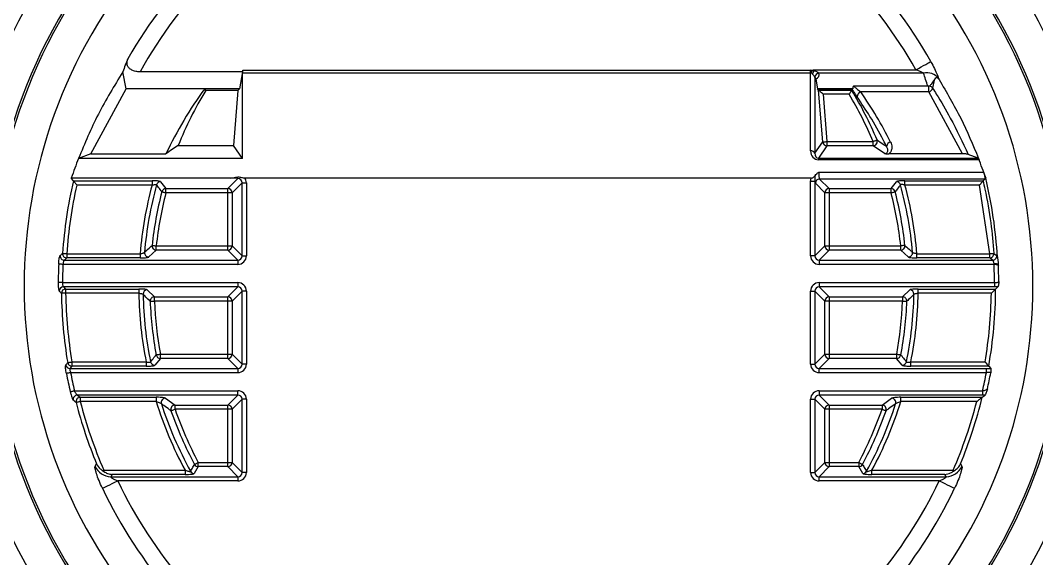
# Model space of a CAD drawing. Extents: x 8 to 113, y 1 to 87.
# Drawn here: x 105.195 to 108.75, y 35.864 to 37.749 of the extents above; entities that cross this region are included whole.
import ezdxf

# ---------------------------------------------------------------- set-up
doc = ezdxf.new("R2010")
doc.units = 0
doc.header["$MEASUREMENT"] = 0
doc.layers.add('OBJECT', color=7, linetype='CONTINUOUS')

msp = doc.modelspace()

# ---------------------------------------------------------------- linework, layer by layer
at = {"layer": 'OBJECT'}
for p, q in [((105.9727, 37.5682), (105.9731, 37.5737)), ((105.9731, 37.5737), (107.9594, 37.5737)), ((107.9594, 37.564), (107.9594, 37.5737)), ((107.9643, 37.5731), (107.972, 37.5725)), ((107.972, 37.5751), (107.972, 37.5725)), ((107.972, 37.5751), (108.3276, 37.5751)), ((105.5653, 37.5092), (105.5537, 37.5682)), ((105.9727, 37.5682), (105.614, 37.5682)), ((105.9727, 37.5682), (105.9616, 37.5092)), ((105.9727, 37.2653), (105.9727, 37.564)), ((107.9594, 37.564), (105.9727, 37.564)), ((107.9594, 37.2915), (107.9594, 37.564)), ((107.9657, 37.5612), (107.9619, 37.5635)), ((107.9743, 37.5481), (107.9743, 37.283)), ((107.9775, 37.5425), (107.9837, 37.5092)), ((108.3541, 37.5637), (107.9882, 37.5637)), ((108.3915, 37.5397), (108.386, 37.5114)), ((108.4072, 37.5454), (108.4086, 37.5414)), ((105.4414, 37.2814), (105.5653, 37.5092)), ((105.9616, 37.5092), (105.5653, 37.5092)), ((105.9616, 37.509), (105.8402, 37.509)), ((105.8436, 37.503), (105.8402, 37.509)), ((105.9566, 37.503), (105.8436, 37.503)), ((105.9566, 37.503), (105.9414, 37.3109)), ((105.9616, 37.509), (105.9566, 37.503)), ((105.9616, 37.509), (105.9616, 37.5092)), ((107.9837, 37.5092), (108.1065, 37.5092)), ((107.9874, 37.5046), (107.984, 37.5087)), ((108.1055, 37.5087), (107.984, 37.5087)), ((108.0018, 37.323), (107.9874, 37.5046)), ((107.9875, 37.5046), (108.1027, 37.5046)), ((108.1027, 37.5046), (108.1048, 37.5082)), ((108.1048, 37.5082), (108.1055, 37.5087)), ((108.1065, 37.5092), (108.1055, 37.5087)), ((108.1101, 37.5188), (108.369, 37.5188)), ((108.3726, 37.4979), (108.3726, 37.5177)), ((108.0943, 37.4897), (108.0036, 37.4897)), ((108.0036, 37.4897), (108.0166, 37.3242)), ((108.3726, 37.4979), (108.1348, 37.4979)), ((108.49, 37.2814), (108.3726, 37.4979)), ((108.0166, 37.3242), (108.0166, 37.3093)), ((108.0166, 37.3242), (108.1781, 37.3242)), ((108.1781, 37.3093), (108.1781, 37.3242)), ((105.7475, 37.3109), (105.9414, 37.3109)), ((105.9727, 37.2653), (105.9414, 37.3109)), ((107.9743, 37.283), (108.0018, 37.323)), ((108.0166, 37.3093), (107.987, 37.2661)), ((108.1781, 37.3093), (108.0166, 37.3093)), ((108.2182, 37.2821), (108.1781, 37.3093)), ((105.4414, 37.2814), (105.3988, 37.2653)), ((105.9727, 37.2653), (105.3988, 37.2653)), ((105.4414, 37.2814), (105.7046, 37.2814)), ((107.987, 37.2661), (108.5448, 37.2661)), ((107.987, 37.2661), (107.987, 37.2608)), ((108.5484, 37.2608), (107.987, 37.2608)), ((108.49, 37.2814), (108.2327, 37.2814)), ((108.5448, 37.2661), (108.5105, 37.2791)), ((108.5466, 37.2653), (108.5484, 37.2608)), ((107.9886, 37.2176), (108.564, 37.2176)), ((108.564, 37.2176), (108.5719, 37.1964)), ((105.381, 37.187), (105.3735, 37.1964)), ((105.931, 37.1964), (105.3735, 37.1964)), ((105.381, 37.187), (105.6561, 37.187)), ((105.6561, 37.187), (105.6561, 37.1721)), ((105.6861, 37.1837), (105.7046, 37.1597)), ((105.9211, 37.1597), (105.9562, 37.1948)), ((107.9608, 37.1964), (105.981, 37.1964)), ((107.9594, 37.1838), (107.9608, 37.1964)), ((107.9743, 37.1838), (107.9594, 37.1838)), ((107.9594, 36.9239), (107.9594, 37.1838)), ((107.9743, 37.1838), (107.9743, 36.9239)), ((108.5685, 37.193), (107.9909, 37.193)), ((107.9909, 37.193), (108.0243, 37.1597)), ((108.2408, 37.1597), (108.2593, 37.1837)), ((108.2892, 37.187), (108.5624, 37.187)), ((108.2892, 37.1721), (108.2892, 37.187)), ((108.5624, 37.187), (108.5623, 37.1869)), ((108.5685, 37.193), (108.5624, 37.187)), ((105.6561, 37.1721), (105.3928, 37.1721)), ((105.7046, 37.1597), (105.9211, 37.1597)), ((105.7046, 37.1448), (105.7046, 37.1597)), ((105.9211, 37.1448), (105.9211, 37.1597)), ((105.9711, 37.1799), (105.936, 37.1448)), ((105.9711, 37.1799), (105.986, 37.1799)), ((105.9711, 36.9239), (105.9711, 37.1799)), ((105.986, 37.1799), (105.986, 36.9239)), ((108.0094, 37.1448), (107.9761, 37.1781)), ((108.0243, 37.1597), (108.2408, 37.1597)), ((108.0243, 37.1597), (108.0243, 37.1448)), ((108.2408, 37.1448), (108.2408, 37.1597)), ((108.5505, 37.1721), (108.2892, 37.1721)), ((108.5857, 36.9317), (108.5505, 37.1721)), ((105.9211, 37.1448), (105.7046, 37.1448)), ((105.936, 37.1448), (105.9211, 37.1448)), ((105.9211, 36.959), (105.9211, 37.1448)), ((105.936, 37.1448), (105.936, 36.959)), ((108.0094, 36.959), (108.0094, 37.1448)), ((108.0243, 37.1448), (108.0094, 37.1448)), ((108.2408, 37.1448), (108.0243, 37.1448)), ((108.0243, 37.1448), (108.0243, 36.959)), ((105.6708, 36.9441), (105.6443, 36.9201)), ((105.6708, 36.9441), (105.6708, 36.959)), ((105.6708, 36.959), (105.9211, 36.959)), ((105.9211, 36.9441), (105.6708, 36.9441)), ((105.9211, 36.9441), (105.9211, 36.959)), ((105.9211, 36.959), (105.936, 36.959)), ((105.9562, 36.909), (105.9211, 36.9441)), ((105.936, 36.959), (105.9711, 36.9239)), ((107.9743, 36.9239), (108.0094, 36.959)), ((108.0243, 36.9441), (107.9892, 36.909)), ((108.0094, 36.959), (108.0243, 36.959)), ((108.0243, 36.959), (108.0243, 36.9441)), ((108.0243, 36.959), (108.2746, 36.959)), ((108.2746, 36.9441), (108.0243, 36.9441)), ((108.2746, 36.9441), (108.2746, 36.959)), ((108.3011, 36.9201), (108.2746, 36.9441)), ((105.3577, 36.9168), (105.3493, 36.909)), ((105.3493, 36.909), (105.9562, 36.909)), ((105.3577, 36.9317), (105.3577, 36.9168)), ((105.3577, 36.9317), (105.6142, 36.9317)), ((105.6142, 36.9168), (105.3577, 36.9168)), ((105.6142, 36.9317), (105.6142, 36.9168)), ((105.9562, 36.909), (105.9562, 36.8941)), ((105.9711, 36.9239), (105.986, 36.9239)), ((107.9743, 36.9239), (107.9594, 36.9239)), ((107.9892, 36.909), (107.9892, 36.8941)), ((107.9892, 36.909), (108.5957, 36.909)), ((108.3312, 36.9168), (108.3312, 36.9317)), ((108.3312, 36.9317), (108.5857, 36.9317)), ((108.5857, 36.9168), (108.3312, 36.9168)), ((108.5857, 36.9168), (108.5857, 36.9317)), ((108.5957, 36.909), (108.5857, 36.9168)), ((105.9562, 36.8941), (105.3444, 36.8941)), ((108.601, 36.8941), (107.9892, 36.8941)), ((108.601, 36.8968), (108.601, 36.8941)), ((105.3427, 36.8307), (105.9562, 36.8307)), ((105.9562, 36.8307), (105.9562, 36.8158)), ((107.9892, 36.8307), (108.6027, 36.8307)), ((107.9892, 36.8307), (107.9892, 36.8158)), ((108.6027, 36.8307), (108.6027, 36.8158)), ((105.9562, 36.8158), (105.346, 36.8158)), ((105.346, 36.8158), (105.3539, 36.808)), ((105.3539, 36.808), (105.6097, 36.808)), ((105.3539, 36.808), (105.3539, 36.7931)), ((105.6097, 36.7931), (105.3539, 36.7931)), ((105.6097, 36.808), (105.6097, 36.7931)), ((105.6395, 36.8047), (105.6643, 36.7807)), ((105.9211, 36.7807), (105.9562, 36.8158)), ((105.9711, 36.8009), (105.936, 36.7658)), ((105.9711, 36.5449), (105.9711, 36.8009)), ((105.986, 36.8009), (105.9711, 36.8009)), ((105.986, 36.8009), (105.986, 36.5449)), ((107.9594, 36.5449), (107.9594, 36.8009)), ((107.9594, 36.8009), (107.9743, 36.8009)), ((107.9743, 36.8009), (107.9743, 36.5449)), ((108.0094, 36.7658), (107.9743, 36.8009)), ((108.6027, 36.8158), (107.9892, 36.8158)), ((107.9892, 36.8158), (108.0243, 36.7807)), ((108.2811, 36.7807), (108.3059, 36.8047)), ((108.3357, 36.808), (108.6065, 36.808)), ((108.3357, 36.7931), (108.3357, 36.808)), ((108.5915, 36.7931), (108.3357, 36.7931)), ((108.6065, 36.808), (108.6147, 36.8161)), ((105.6643, 36.7807), (105.9211, 36.7807)), ((105.6643, 36.7658), (105.6643, 36.7807)), ((105.9211, 36.7658), (105.6643, 36.7658)), ((105.9211, 36.7658), (105.9211, 36.7807)), ((105.936, 36.7658), (105.9211, 36.7658)), ((105.9211, 36.58), (105.9211, 36.7658)), ((105.936, 36.7658), (105.936, 36.58)), ((108.0094, 36.58), (108.0094, 36.7658)), ((108.0243, 36.7658), (108.0094, 36.7658)), ((108.0243, 36.7807), (108.2811, 36.7807)), ((108.0243, 36.7807), (108.0243, 36.7658)), ((108.2811, 36.7658), (108.0243, 36.7658)), ((108.0243, 36.7658), (108.0243, 36.58)), ((108.2811, 36.7807), (108.2811, 36.7658)), ((105.6851, 36.5651), (105.6851, 36.58)), ((105.6851, 36.58), (105.9211, 36.58)), ((105.9211, 36.58), (105.936, 36.58)), ((105.9211, 36.5651), (105.9211, 36.58)), ((105.936, 36.58), (105.9711, 36.5449)), ((107.9743, 36.5449), (108.0094, 36.58)), ((108.0094, 36.58), (108.0243, 36.58)), ((108.0243, 36.58), (108.0243, 36.5651)), ((108.0243, 36.58), (108.2603, 36.58)), ((108.2603, 36.58), (108.2603, 36.5651)), ((105.3756, 36.5527), (105.3756, 36.5378)), ((105.3756, 36.5527), (105.6355, 36.5527)), ((105.6355, 36.5527), (105.6355, 36.5378)), ((105.6851, 36.5651), (105.6652, 36.5411)), ((105.9211, 36.5651), (105.6851, 36.5651)), ((105.9562, 36.53), (105.9211, 36.5651)), ((105.986, 36.5449), (105.9711, 36.5449)), ((107.9594, 36.5449), (107.9743, 36.5449)), ((108.0243, 36.5651), (107.9892, 36.53)), ((108.2603, 36.5651), (108.0243, 36.5651)), ((108.2801, 36.5411), (108.2603, 36.5651)), ((108.3099, 36.5378), (108.3099, 36.5527)), ((108.3099, 36.5527), (108.5698, 36.5527)), ((105.3756, 36.5378), (105.369, 36.53)), ((105.369, 36.53), (105.9562, 36.53)), ((105.9562, 36.5151), (105.3711, 36.5151)), ((105.6355, 36.5378), (105.3756, 36.5378)), ((105.9562, 36.53), (105.9562, 36.5151)), ((107.9892, 36.5151), (107.9892, 36.53)), ((107.9892, 36.53), (108.5743, 36.53)), ((108.5743, 36.5151), (107.9892, 36.5151)), ((108.5823, 36.5378), (108.3099, 36.5378)), ((108.5743, 36.5151), (108.5743, 36.53)), ((108.5823, 36.5378), (108.5893, 36.5295)), ((105.3844, 36.4517), (105.9562, 36.4517)), ((105.9562, 36.4368), (105.3949, 36.4368)), ((105.3949, 36.4368), (105.405, 36.429)), ((105.9211, 36.4017), (105.9562, 36.4368)), ((105.9562, 36.4368), (105.9562, 36.4517)), ((107.9892, 36.4517), (108.561, 36.4517)), ((107.9892, 36.4517), (107.9892, 36.4368)), ((108.561, 36.4368), (107.9892, 36.4368)), ((107.9892, 36.4368), (108.0243, 36.4017)), ((108.5595, 36.429), (108.5696, 36.4369)), ((108.561, 36.4517), (108.561, 36.4368)), ((108.5696, 36.4369), (108.561, 36.4368)), ((105.405, 36.429), (105.6707, 36.429)), ((105.405, 36.429), (105.405, 36.4141)), ((105.6707, 36.4141), (105.405, 36.4141)), ((105.6707, 36.429), (105.6707, 36.4141)), ((105.703, 36.4257), (105.7363, 36.4017)), ((105.7363, 36.4017), (105.9211, 36.4017)), ((105.7363, 36.3868), (105.7363, 36.4017)), ((105.9211, 36.3868), (105.9211, 36.4017)), ((105.9711, 36.4219), (105.936, 36.3868)), ((105.986, 36.4219), (105.9711, 36.4219)), ((105.9711, 36.1659), (105.9711, 36.4219)), ((105.986, 36.4219), (105.986, 36.1659)), ((107.9594, 36.1659), (107.9594, 36.4219)), ((107.9594, 36.4219), (107.9743, 36.4219)), ((107.9743, 36.4219), (107.9743, 36.1659)), ((108.0094, 36.3868), (107.9743, 36.4219)), ((108.0243, 36.4017), (108.2091, 36.4017)), ((108.0243, 36.4017), (108.0243, 36.3868)), ((108.2091, 36.4017), (108.2424, 36.4257)), ((108.2091, 36.4017), (108.2091, 36.3868)), ((108.2747, 36.429), (108.5595, 36.429)), ((108.2747, 36.4141), (108.2747, 36.429)), ((108.5404, 36.4141), (108.2747, 36.4141)), ((105.9211, 36.3868), (105.7363, 36.3868)), ((105.9211, 36.201), (105.9211, 36.3868)), ((105.936, 36.3868), (105.9211, 36.3868)), ((105.936, 36.3868), (105.936, 36.201)), ((108.0094, 36.201), (108.0094, 36.3868)), ((108.0243, 36.3868), (108.0094, 36.3868)), ((108.2091, 36.3868), (108.0243, 36.3868)), ((108.0243, 36.3868), (108.0243, 36.201)), ((105.4569, 36.1877), (105.4621, 36.1957)), ((105.8178, 36.1861), (105.8178, 36.201)), ((105.8178, 36.201), (105.9211, 36.201)), ((105.9211, 36.1861), (105.9211, 36.201)), ((105.9211, 36.201), (105.936, 36.201)), ((105.936, 36.201), (105.9711, 36.1659)), ((107.9743, 36.1659), (108.0094, 36.201)), ((108.0094, 36.201), (108.0243, 36.201)), ((108.0243, 36.201), (108.0243, 36.1861)), ((108.0243, 36.201), (108.1276, 36.201)), ((108.1276, 36.201), (108.1276, 36.1861)), ((108.4833, 36.1957), (108.4885, 36.1877)), ((105.4875, 36.1737), (105.7714, 36.1737)), ((105.4875, 36.1737), (105.4875, 36.1688)), ((105.5171, 36.1588), (105.5119, 36.151)), ((105.7714, 36.1588), (105.5171, 36.1588)), ((105.7714, 36.1737), (105.7714, 36.1588)), ((105.8178, 36.1861), (105.8035, 36.1621)), ((105.9211, 36.1861), (105.8178, 36.1861)), ((105.9562, 36.151), (105.9211, 36.1861)), ((105.986, 36.1659), (105.9711, 36.1659)), ((107.9594, 36.1659), (107.9743, 36.1659)), ((108.0243, 36.1861), (107.9892, 36.151)), ((108.1276, 36.1861), (108.0243, 36.1861)), ((108.1419, 36.1621), (108.1276, 36.1861)), ((108.174, 36.1588), (108.174, 36.1737)), ((108.174, 36.1737), (108.4579, 36.1737)), ((108.4283, 36.1588), (108.174, 36.1588)), ((108.4335, 36.151), (108.4283, 36.1588)), ((105.5119, 36.151), (105.9562, 36.151)), ((105.9562, 36.1361), (105.5362, 36.1361)), ((105.9562, 36.151), (105.9562, 36.1361)), ((107.9892, 36.1361), (107.9892, 36.151)), ((107.9892, 36.151), (108.4335, 36.151)), ((108.4092, 36.1361), (107.9892, 36.1361))]:
    msp.add_line(p, q, dxfattribs=at)
at = {"layer": 'OBJECT', "flags": 128}
for points in [[(107.9619, 37.5635), (107.9621, 37.5646), (107.9624, 37.5656), (107.9627, 37.5668), (107.963, 37.568), (107.9633, 37.5692), (107.9637, 37.5705), (107.964, 37.5718), (107.9643, 37.5731)], [(108.3276, 37.5751), (108.337, 37.5803), (108.3461, 37.5854), (108.3546, 37.5902), (108.3623, 37.5944), (108.3688, 37.5981), (108.3739, 37.601), (108.3775, 37.603), (108.3795, 37.6041)], [(108.0036, 37.4897), (108.0007, 37.4924), (107.9978, 37.495), (107.9952, 37.4974), (107.9928, 37.4996), (107.9908, 37.5015), (107.9892, 37.503), (107.9881, 37.504), (107.9875, 37.5046)], [(108.0018, 37.323), (108.0023, 37.323), (108.0033, 37.3231), (108.0047, 37.3232), (108.0066, 37.3234), (108.0088, 37.3235), (108.0112, 37.3237), (108.0139, 37.3239), (108.0166, 37.3242)], [(108.1781, 37.3242), (108.1806, 37.3252), (108.183, 37.3262), (108.1852, 37.3272), (108.1872, 37.328), (108.189, 37.3287), (108.1903, 37.3293), (108.1913, 37.3297), (108.1918, 37.3299)], [(105.6902, 37.1485), (105.6907, 37.1484), (105.6917, 37.1481), (105.6932, 37.1478), (105.695, 37.1473), (105.6971, 37.1468), (105.6995, 37.1461), (105.702, 37.1455), (105.7046, 37.1448)], [(108.2408, 37.1448), (108.2434, 37.1455), (108.2459, 37.1461), (108.2483, 37.1468), (108.2504, 37.1473), (108.2522, 37.1478), (108.2536, 37.1481), (108.2546, 37.1484), (108.2552, 37.1485)], [(105.656, 36.9606), (105.6566, 36.9605), (105.6576, 36.9604), (105.6591, 36.9602), (105.6609, 36.96), (105.6631, 36.9598), (105.6655, 36.9595), (105.6681, 36.9593), (105.6708, 36.959)], [(108.2894, 36.9606), (108.2888, 36.9605), (108.2878, 36.9604), (108.2863, 36.9602), (108.2845, 36.96), (108.2823, 36.9598), (108.2799, 36.9595), (108.2773, 36.9593), (108.2746, 36.959)], [(105.3428, 36.9328), (105.3434, 36.9327), (105.3444, 36.9326), (105.3459, 36.9325), (105.3478, 36.9324), (105.35, 36.9323), (105.3524, 36.9321), (105.355, 36.9319), (105.3577, 36.9317)], [(108.5857, 36.9317), (108.5884, 36.9319), (108.5909, 36.9321), (108.5933, 36.9323), (108.5955, 36.9324), (108.5973, 36.9325), (108.5988, 36.9326), (108.5999, 36.9327), (108.6005, 36.9328)], [(108.6005, 36.9328), (108.6051, 36.9291), (108.6105, 36.9249)], [(105.3444, 36.8941), (105.3417, 36.8943), (105.3391, 36.8944), (105.3367, 36.8945), (105.3345, 36.8946), (105.3326, 36.8947), (105.3312, 36.8947), (105.3301, 36.8948), (105.3296, 36.8948)], [(105.3427, 36.8307), (105.34, 36.8307), (105.3374, 36.8307), (105.3349, 36.8307), (105.3328, 36.8307), (105.3309, 36.8308), (105.3294, 36.8308), (105.3284, 36.8308), (105.3278, 36.8308)], [(105.3539, 36.7931), (105.3512, 36.793), (105.3486, 36.793), (105.3461, 36.793), (105.344, 36.7929), (105.3421, 36.7929), (105.3406, 36.7929), (105.3396, 36.7929), (105.339, 36.7928)], [(105.6494, 36.7652), (105.65, 36.7652), (105.651, 36.7653), (105.6525, 36.7653), (105.6543, 36.7654), (105.6565, 36.7655), (105.659, 36.7656), (105.6616, 36.7657), (105.6643, 36.7658)], [(108.2811, 36.7658), (108.2838, 36.7657), (108.2864, 36.7656), (108.2889, 36.7655), (108.291, 36.7654), (108.2929, 36.7653), (108.2944, 36.7653), (108.2954, 36.7652), (108.296, 36.7652)], [(105.6704, 36.5773), (105.671, 36.5774), (105.672, 36.5776), (105.6735, 36.5778), (105.6753, 36.5782), (105.6775, 36.5786), (105.6799, 36.579), (105.6824, 36.5795), (105.6851, 36.58)], [(108.2603, 36.58), (108.263, 36.5795), (108.2655, 36.579), (108.2679, 36.5786), (108.2701, 36.5782), (108.2719, 36.5778), (108.2734, 36.5776), (108.2744, 36.5774), (108.2749, 36.5773)], [(105.3609, 36.5503), (105.3615, 36.5504), (105.3625, 36.5505), (105.364, 36.5508), (105.3658, 36.5511), (105.368, 36.5514), (105.3704, 36.5518), (105.373, 36.5523), (105.3756, 36.5527)], [(105.3711, 36.5151), (105.3684, 36.5146), (105.3659, 36.5141), (105.3635, 36.5137), (105.3613, 36.5133), (105.3595, 36.5129), (105.358, 36.5127), (105.357, 36.5125), (105.3565, 36.5124)], [(105.3699, 36.4483), (105.3705, 36.4484), (105.3715, 36.4487), (105.3729, 36.449), (105.3747, 36.4494), (105.3768, 36.4499), (105.3792, 36.4505), (105.3818, 36.4511), (105.3844, 36.4517)], [(105.405, 36.4141), (105.4023, 36.4134), (105.3998, 36.4127), (105.3975, 36.4121), (105.3953, 36.4116), (105.3935, 36.4111), (105.3921, 36.4108), (105.3911, 36.4105), (105.3905, 36.4104)], [(105.7223, 36.3819), (105.7228, 36.3821), (105.7238, 36.3824), (105.7252, 36.3829), (105.7269, 36.3835), (105.729, 36.3843), (105.7313, 36.3851), (105.7338, 36.3859), (105.7363, 36.3868)], [(108.2091, 36.3868), (108.2116, 36.3859), (108.2141, 36.3851), (108.2164, 36.3843), (108.2184, 36.3835), (108.2202, 36.3829), (108.2216, 36.3824), (108.2226, 36.3821), (108.2231, 36.3819)], [(105.8047, 36.194), (105.8052, 36.1942), (105.8061, 36.1947), (105.8074, 36.1954), (105.8091, 36.1963), (105.811, 36.1973), (105.8131, 36.1985), (105.8154, 36.1997), (105.8178, 36.201)], [(108.1276, 36.201), (108.1299, 36.1997), (108.1322, 36.1985), (108.1344, 36.1973), (108.1363, 36.1963), (108.138, 36.1954), (108.1393, 36.1947), (108.1402, 36.1942), (108.1407, 36.194)], [(105.483, 36.1718), (105.4836, 36.172), (105.4841, 36.1722), (105.4847, 36.1725), (105.4852, 36.1727), (105.4858, 36.173), (105.4864, 36.1732), (105.487, 36.1735), (105.4875, 36.1737)], [(105.4824, 36.1106), (105.4845, 36.1116), (105.4882, 36.1133), (105.4935, 36.1159), (105.5003, 36.1191), (105.5082, 36.1228), (105.517, 36.127), (105.5264, 36.1315), (105.5362, 36.1361)], [(108.4092, 36.1361), (108.419, 36.1315), (108.4284, 36.127), (108.4372, 36.1228), (108.4451, 36.1191), (108.4518, 36.1159), (108.4572, 36.1133), (108.4609, 36.1116), (108.463, 36.1106)]]:
    msp.add_lwpolyline(points, dxfattribs=at)
at = {"layer": 'OBJECT'}
for centre, radius, start, end in [((106.9727, 36.8182), 2.0098, 135.4001, 224.5999), ((106.9727, 36.8182), 1.6115, 118.9766, 150.407), ((106.9727, 36.8182), 1.6115, 29.1881, 61.0234), ((106.9727, 36.8182), 2.0098, 315.4001, 44.5999), ((106.9727, 36.8182), 1.5519, 118.9766, 151.1006), ((106.9727, 36.8182), 1.5519, 29.1881, 61.0234), ((106.9727, 36.8182), 1.8907, 138.3698, 221.6302), ((106.9727, 36.8182), 1.8907, 318.3698, 41.6302), ((106.9727, 36.8182), 1.8831, 138.6329, 221.3671), ((106.9727, 36.8182), 1.8831, 318.6329, 41.3671), ((106.9727, 36.8182), 1.764, 139.599, 220.401), ((106.9727, 36.8182), 1.764, 319.599, 40.401), ((108.086, 37.5017), 0.1342, 148.1845, 153.7186), ((107.9903, 37.5472), 0.0166, 97.0689, 171.4519), ((108.366, 37.5121), 0.0529, 38.8793, 102.9915), ((106.9727, 36.8182), 1.3205, 148.7665, 158.0941), ((106.9727, 36.8182), 1.3221, 22.7693, 31.273), ((108.3663, 37.5175), 0.0206, 287.7787, 342.7651), ((108.3723, 37.5022), 0.0165, 33.8208, 77.1375), ((106.9727, 36.8182), 1.3073, 22.7693, 30.9065), ((108.1393, 37.4811), 0.0174, 105.0142, 180.8638), ((108.1776, 37.3245), 0.0152, 271.6805, 21.0884), ((107.9613, 37.2774), 0.0142, 23.2844, 97.4614), ((108.0168, 37.3244), 0.0151, 185.2958, 269.4092), ((108.2418, 37.3058), 0.0166, 99.1626, 175.532), ((106.9727, 36.8182), 1.6339, 166.9569, 175.9802), ((105.6863, 37.1686), 0.0151, 90.7164, 164.0387), ((107.9912, 37.1779), 0.0152, 90.9914, 179.0089), ((108.2591, 37.1686), 0.0151, 15.9613, 89.2836), ((106.9727, 36.8182), 1.6433, 3.5374, 13.3047), ((106.9727, 36.8182), 1.619, 167.3753, 175.9802), ((106.9727, 36.8182), 1.3633, 164.956, 175.2245), ((106.9727, 36.8182), 1.3484, 164.756, 174.9781), ((106.9727, 36.8182), 1.3244, 165.5575, 173.8295), ((105.7048, 37.1446), 0.0151, 90.7303, 164.8277), ((105.9209, 37.1446), 0.0152, 0.9913, 89.0085), ((108.0245, 37.1446), 0.0152, 90.9915, 179.0087), ((108.2406, 37.1446), 0.0151, 15.1723, 89.2697), ((106.9727, 36.8182), 1.3244, 6.1705, 14.4425), ((106.9727, 36.8182), 1.3484, 5.0219, 15.244), ((106.9727, 36.8182), 1.3633, 4.7755, 15.044), ((106.9727, 36.8182), 1.3095, 165.5575, 173.8295), ((106.9727, 36.8182), 1.3095, 6.1705, 14.4425), ((105.6446, 36.9352), 0.0152, 176.0832, 268.8958), ((105.6711, 36.9592), 0.0152, 174.9633, 268.8663), ((105.9209, 36.9592), 0.0152, 270.9915, 359.0087), ((108.0245, 36.9592), 0.0152, 180.9913, 269.0085), ((108.2743, 36.9592), 0.0152, 271.1337, 5.0367), ((108.3008, 36.9352), 0.0152, 271.1042, 3.9168), ((105.3496, 36.9242), 0.0152, 177.348, 268.9272), ((105.358, 36.932), 0.0152, 177.0622, 268.9179), ((108.5853, 36.932), 0.0152, 271.3922, 2.8142), ((108.5953, 36.9242), 0.0152, 271.3858, 2.5241), ((106.9727, 36.8182), 1.6449, 177.3311, 179.5626), ((106.9727, 36.8182), 1.63, 177.3311, 179.5626), ((106.9727, 36.8182), 1.63, 0.4374, 2.6689), ((106.9727, 36.8182), 1.6449, 0.5412, 2.5092), ((105.3462, 36.8006), 0.0152, 91.0058, 179.605), ((105.3542, 36.7928), 0.0152, 91.0103, 179.8797), ((106.9727, 36.8182), 1.6339, 180.89, 189.4388), ((106.9727, 36.8182), 1.619, 180.89, 189.4388), ((106.9727, 36.8182), 1.3633, 181.057, 191.2305), ((105.6398, 36.7896), 0.0152, 91.0175, 180.2018), ((108.3056, 36.7896), 0.0152, 359.7982, 88.9825), ((106.9727, 36.8182), 1.3633, 348.7695, 358.943), ((106.9727, 36.8182), 1.619, 350.5612, 359.11), ((106.9727, 36.8182), 1.6339, 350.1184, 359.6402), ((106.9727, 36.8182), 1.3484, 181.2196, 191.3429), ((105.6645, 36.7656), 0.0152, 91.0405, 181.2532), ((106.9727, 36.8182), 1.3244, 182.2937, 190.4829), ((106.9727, 36.8182), 1.3095, 182.2937, 190.4829), ((105.9209, 36.7656), 0.0152, 0.9901, 89.0107), ((108.0245, 36.7656), 0.0152, 90.9893, 179.0099), ((106.9727, 36.8182), 1.3095, 349.5171, 357.7063), ((106.9727, 36.8182), 1.3244, 349.5171, 357.7063), ((108.2808, 36.7656), 0.0152, 358.7468, 88.9595), ((106.9727, 36.8182), 1.3484, 348.6571, 358.7804), ((105.9209, 36.5802), 0.0152, 270.9893, 359.0099), ((108.0245, 36.5802), 0.0152, 180.9901, 269.0107), ((105.3692, 36.5452), 0.0151, 190.4781, 269.1928), ((105.3758, 36.553), 0.0151, 190.2494, 269.19), ((105.6655, 36.5562), 0.0151, 192.1218, 269.2214), ((105.6853, 36.5802), 0.0151, 191.2752, 269.2083), ((108.2601, 36.5802), 0.0151, 270.7917, 348.7248), ((108.2799, 36.5562), 0.0151, 270.7786, 347.8782), ((106.9727, 36.8182), 1.6449, 190.7162, 192.9956), ((106.9727, 36.8182), 1.63, 190.7162, 192.9956), ((106.9727, 36.8182), 1.63, 347.0044, 349.2838), ((106.9727, 36.8182), 1.6449, 347.356, 349.3646), ((105.3953, 36.4216), 0.0152, 91.3583, 192.7427), ((105.4053, 36.4138), 0.0152, 91.3712, 193.0849), ((106.9727, 36.8182), 1.6339, 194.4556, 202.3966), ((106.9727, 36.8182), 1.619, 194.4556, 203.4589), ((106.9727, 36.8182), 1.3633, 197.2448, 208.2139), ((105.7033, 36.4106), 0.0152, 91.4831, 196.3044), ((106.9727, 36.8182), 1.3484, 197.7883, 208.7439), ((105.7367, 36.3865), 0.0152, 91.5379, 197.6975), ((105.9209, 36.3866), 0.0152, 0.9913, 89.0085), ((108.0245, 36.3866), 0.0152, 90.9915, 179.0087), ((106.9727, 36.8182), 1.3484, 331.2561, 342.2117), ((106.9727, 36.8182), 1.3633, 331.7861, 342.7552), ((108.2087, 36.3865), 0.0152, 342.3025, 88.4621), ((108.242, 36.4106), 0.0152, 343.6956, 88.5169), ((106.9727, 36.8182), 1.619, 336.5411, 345.5444), ((106.9727, 36.8182), 1.6339, 337.6034, 346.2171), ((106.9727, 36.8182), 1.3244, 199.2355, 208.1234), ((106.9727, 36.8182), 1.3095, 199.2355, 208.1234), ((106.9727, 36.8182), 1.3095, 331.8766, 340.7645), ((106.9727, 36.8182), 1.3244, 331.8766, 340.7645), ((105.5125, 36.2115), 0.0605, 203.1996, 269.3863), ((105.818, 36.2012), 0.0151, 208.6643, 269.4571), ((105.9209, 36.2012), 0.0152, 270.9911, 359.0092), ((108.0245, 36.2012), 0.0152, 180.9908, 269.0089), ((108.1274, 36.2012), 0.0151, 270.5429, 331.3357), ((108.4328, 36.2115), 0.0605, 270.6137, 336.8004), ((105.8037, 36.1772), 0.0151, 209.2839, 269.4594), ((108.1417, 36.1772), 0.0151, 270.5406, 330.7161), ((106.9727, 36.8182), 1.5902, 205.3998, 236.0334), ((106.9727, 36.8182), 1.5902, 303.9666, 334.6002), ((106.9727, 36.8182), 1.6498, 205.3998, 236.0334), ((106.9727, 36.8182), 1.6498, 303.9666, 334.6002)]:
    msp.add_arc(centre, radius, start, end, dxfattribs=at)
for centre, major_axis, ratio, start_param, end_param in [((106.9727, 37.0343), (0, 1.5296), 0.989974, 1.182053, 1.214204), ((105.9745, 37.5737), (0.0012, 0.015), 0.093471, 1.578239, 2.27637), ((107.9594, 37.527), (0, -0.0467), 0.642788, 2.976925, 3.141593), ((107.9594, 37.527), (0, 0.037), 0.405078, 6.118518, 6.283185), ((107.9594, 37.5469), (0.015, 0), 0.66953, 0.122173, 0.284729), ((107.9594, 37.5582), (0.03, 0), 0.656159, 5.359389, 6.567915), ((106.9727, 37.0725), (0, 1.4794), 0.989974, 5.018904, 5.050905), ((106.9727, 36.6727), (0, 1.4127), 0.994678, 0.93728, 1.125299), ((107.983, 37.5235), (-0.0012, 0.015), 0.093471, 2.844811, 3.011977), ((108.0024, 37.5048), (0.015, 0), 0.122392, 3.244893, 3.273573), ((106.9727, 36.681), (0, 1.4256), 0.994678, 5.178893, 5.322583), ((107.9896, 37.2945), (0.0115, 0.0322), 0.868615, 1.960689, 3.442238), ((106.9727, 36.643), (0, 1.7003), 0.994678, 1.196101, 1.239318), ((107.9896, 37.2849), (0.007, 0.018), 0.760671, 1.953772, 3.43532), ((106.9727, 36.643), (0, 1.7003), 0.994678, 5.043867, 5.087084), ((107.9914, 37.2079), (0, 0.015), 0.245569, 0.872665, 3.01942), ((105.9557, 37.1794), (0.0111, 0.0111), 0.957239, 5.505213, 7.061157), ((105.9557, 37.1794), (-0.0215, -0.0215), 0.985257, 2.363621, 2.944283), ((107.9765, 37.2079), (0, 0.03), 0.122785, 2.502054, 3.01942), ((105.9557, 36.9244), (-0.0215, 0.0215), 0.985257, 2.363621, 3.919564), ((105.9557, 36.9244), (-0.0111, 0.0111), 0.957239, 2.363621, 3.919564), ((107.9896, 36.9244), (0.0215, 0.0215), 0.985257, 2.363621, 3.919564), ((107.9896, 36.9244), (0.0111, 0.0111), 0.957239, 2.363621, 3.919564), ((105.9557, 36.8004), (-0.0215, -0.0215), 0.985257, 2.363621, 3.919564), ((107.9896, 36.8004), (0.0215, -0.0215), 0.985257, 2.363621, 3.919564), ((105.9557, 36.8004), (0.0111, 0.0111), 0.957239, 5.505213, 7.061157), ((107.9896, 36.8004), (-0.0111, 0.0111), 0.957239, 5.505213, 7.061157), ((105.9557, 36.5454), (-0.0215, 0.0215), 0.985257, 2.363621, 3.919564), ((105.9557, 36.5454), (-0.0111, 0.0111), 0.957239, 2.363621, 3.919564), ((107.9896, 36.5454), (0.0215, 0.0215), 0.985257, 2.363621, 3.919564), ((107.9896, 36.5454), (0.0111, 0.0111), 0.957239, 2.363621, 3.919564), ((105.9557, 36.4214), (-0.0215, -0.0215), 0.985257, 2.363621, 3.919564), ((105.9557, 36.4214), (0.0111, 0.0111), 0.957239, 5.505213, 7.061157), ((107.9896, 36.4214), (0.0215, -0.0215), 0.985257, 2.363621, 3.919564), ((107.9896, 36.4214), (-0.0111, 0.0111), 0.957239, 5.505213, 7.061157), ((105.9557, 36.1664), (-0.0215, 0.0215), 0.985257, 2.363621, 3.919564), ((105.9557, 36.1664), (-0.0111, 0.0111), 0.957239, 2.363621, 3.919564), ((107.9896, 36.1664), (0.0215, 0.0215), 0.985257, 2.363621, 3.919564), ((107.9896, 36.1664), (0.0111, 0.0111), 0.957239, 2.363621, 3.919564)]:
    msp.add_ellipse(centre, major_axis=major_axis, ratio=ratio, start_param=start_param, end_param=end_param, dxfattribs=at)
for points, knots in [([(105.614, 37.5682), (105.6089, 37.5685), (105.5986, 37.569), (105.5849, 37.5737), (105.5753, 37.581), (105.5691, 37.5909), (105.5676, 37.6023), (105.5702, 37.6104), (105.5714, 37.614)], [0, 0, 0, 0, 0.159898, 0.320834, 0.466381, 0.608639, 0.822533, 1, 1, 1, 1]), ([(107.9643, 37.5731), (107.9652, 37.5735), (107.9676, 37.5747), (107.9703, 37.5749), (107.972, 37.5751)], [0, 0, 0, 0, 0.352324, 1, 1, 1, 1]), ([(108.3541, 37.5637), (108.3531, 37.5643), (108.3496, 37.5662), (108.3418, 37.5697), (108.3338, 37.5728), (108.3287, 37.5746), (108.3276, 37.5751)], [0, 0, 0, 0, 0.12923, 0.448343, 0.873936, 1, 1, 1, 1]), ([(108.3795, 37.6041), (108.3808, 37.6019), (108.3864, 37.5917), (108.3953, 37.5742), (108.4031, 37.5565), (108.4062, 37.5481), (108.4072, 37.5454)], [0, 0, 0, 0, 0.105571, 0.488067, 0.830768, 1, 1, 1, 1]), ([(105.5537, 37.5682), (105.5238, 37.5192), (105.4639, 37.4207), (105.4205, 37.3173), (105.3988, 37.2653)], [0, 0, 0, 0, 0.498207, 1, 1, 1, 1]), ([(107.9738, 37.5497), (107.9735, 37.5504), (107.9727, 37.5521), (107.9703, 37.556), (107.9678, 37.5592), (107.9659, 37.561), (107.9657, 37.5612)], [0, 0, 0, 0, 0.199365, 0.470546, 0.941498, 1, 1, 1, 1]), ([(107.972, 37.5725), (107.9755, 37.5712), (107.9806, 37.5694), (107.986, 37.5659), (107.9876, 37.5643), (107.9882, 37.5637)], [0, 0, 0, 0, 0.570998, 0.837254, 1, 1, 1, 1]), ([(107.9775, 37.5425), (107.9772, 37.5439), (107.9765, 37.5473), (107.9754, 37.5489), (107.9747, 37.5484), (107.9743, 37.5481), (107.9743, 37.5481)], [0, 0, 0, 0, 0.2479774, 0.5875766, 0.9949832, 1, 1, 1, 1]), ([(108.3915, 37.5397), (108.3886, 37.5355), (108.3841, 37.5291), (108.378, 37.521), (108.3759, 37.5183)], [0, 0, 0, 0, 0.661286, 1, 1, 1, 1]), ([(108.4086, 37.5414), (108.4076, 37.5428), (108.4057, 37.5456), (108.4021, 37.5477), (108.3971, 37.5472), (108.3937, 37.5433), (108.3917, 37.54), (108.3915, 37.5397)], [0, 0, 0, 0, 0.136463, 0.2724, 0.502926, 0.956493, 1, 1, 1, 1]), ([(108.4086, 37.5414), (108.435, 37.4965), (108.4878, 37.4065), (108.527, 37.3125), (108.5466, 37.2653)], [0, 0, 0, 0, 0.49854, 1, 1, 1, 1]), ([(108.0943, 37.4897), (108.0944, 37.4897), (108.0949, 37.4907), (108.0964, 37.4933), (108.0986, 37.4972), (108.1007, 37.5009), (108.1022, 37.5036), (108.1026, 37.5042), (108.1027, 37.5046)], [0, 0, 0, 0, 0.007094, 0.142171, 0.384522, 0.598927, 0.799184, 1, 1, 1, 1]), ([(108.1219, 37.4808), (108.1204, 37.4829), (108.1169, 37.4882), (108.1108, 37.4978), (108.1067, 37.5049), (108.1048, 37.5082)], [0, 0, 0, 0, 0.265019, 0.654327, 1, 1, 1, 1]), ([(108.1101, 37.5188), (108.11, 37.5188), (108.1095, 37.5181), (108.1075, 37.515), (108.107, 37.5117), (108.1065, 37.5092)], [0, 0, 0, 0, 0.010955, 0.239508, 1, 1, 1, 1]), ([(108.1101, 37.5188), (108.111, 37.5179), (108.1131, 37.5156), (108.1178, 37.5115), (108.1237, 37.5064), (108.1296, 37.5017), (108.1333, 37.499), (108.1348, 37.4979)], [0, 0, 0, 0, 0.142644, 0.332247, 0.56338, 0.8258, 1, 1, 1, 1]), ([(108.3726, 37.5177), (108.3715, 37.5181), (108.3703, 37.5185), (108.3691, 37.5188), (108.369, 37.5188)], [0, 0, 0, 0, 0.9216328, 1, 1, 1, 1]), ([(108.3759, 37.5183), (108.3758, 37.5181), (108.3755, 37.5179), (108.3748, 37.5176), (108.374, 37.5175), (108.3732, 37.5175), (108.3728, 37.5177), (108.3726, 37.5177)], [0, 0, 0, 0, 0.207461, 0.413949, 0.630258, 0.863181, 1, 1, 1, 1]), ([(108.386, 37.5114), (108.3903, 37.5045), (108.4122, 37.47), (108.4569, 37.3935), (108.4905, 37.3219), (108.5105, 37.2791)], [0, 0, 0, 0, 0.091462, 0.457412, 1, 1, 1, 1]), ([(108.2253, 37.3071), (108.2217, 37.3142), (108.2036, 37.3498), (108.1706, 37.4083), (108.1371, 37.4581), (108.1219, 37.4808)], [0, 0, 0, 0, 0.1198457, 0.5994131, 1, 1, 1, 1]), ([(108.1918, 37.3299), (108.1936, 37.3287), (108.2027, 37.3226), (108.2138, 37.315), (108.2231, 37.3086), (108.2253, 37.3071)], [0, 0, 0, 0, 0.160075, 0.800376, 1, 1, 1, 1]), ([(105.7475, 37.3109), (105.7403, 37.306), (105.7258, 37.2962), (105.7117, 37.2863), (105.7046, 37.2814)], [0, 0, 0, 0, 0.500001, 1, 1, 1, 1]), ([(108.2182, 37.2821), (108.219, 37.2822), (108.2201, 37.2822), (108.222, 37.2826), (108.2234, 37.2832), (108.2255, 37.2845), (108.2277, 37.287), (108.2294, 37.2917), (108.2293, 37.2988), (108.2268, 37.304), (108.2253, 37.3071)], [0, 0, 0, 0, 0.042913, 0.064593, 0.116679, 0.1379, 0.239876, 0.395452, 0.64876, 1, 1, 1, 1]), ([(108.2392, 37.3222), (108.2412, 37.3167), (108.2447, 37.307), (108.2425, 37.2941), (108.2381, 37.2859), (108.2341, 37.2826), (108.2327, 37.2814)], [0, 0, 0, 0, 0.393762, 0.689373, 0.889334, 1, 1, 1, 1]), ([(108.2182, 37.2821), (108.2183, 37.2821), (108.2186, 37.2821), (108.2206, 37.2819), (108.2252, 37.2815), (108.2301, 37.2815), (108.2327, 37.2814)], [0, 0, 0, 0, 0.009919, 0.08427, 0.522737, 1, 1, 1, 1]), ([(108.5105, 37.2791), (108.5089, 37.2795), (108.5061, 37.2803), (108.4998, 37.281), (108.4945, 37.2814), (108.4913, 37.2814), (108.49, 37.2814)], [0, 0, 0, 0, 0.399631, 0.680433, 0.86117, 1, 1, 1, 1]), ([(108.5448, 37.2661), (108.5454, 37.2657), (108.5465, 37.2649), (108.5477, 37.2625), (108.5483, 37.261), (108.5484, 37.2608)], [0, 0, 0, 0, 0.471915, 0.943786, 1, 1, 1, 1]), ([(107.9749, 37.205), (107.9767, 37.2073), (107.9802, 37.2121), (107.9857, 37.2157), (107.9885, 37.2175), (107.9886, 37.2176)], [0, 0, 0, 0, 0.484787, 0.99278, 1, 1, 1, 1]), ([(108.564, 37.2176), (108.5645, 37.2161), (108.5656, 37.2132), (108.567, 37.2079), (108.5681, 37.2027), (108.5688, 37.1981), (108.569, 37.1948), (108.5688, 37.1934), (108.5686, 37.1931), (108.5685, 37.193)], [0, 0, 0, 0, 0.166854, 0.333776, 0.498222, 0.656526, 0.808731, 0.957602, 1, 1, 1, 1]), ([(105.381, 37.187), (105.3812, 37.1866), (105.3817, 37.186), (105.3838, 37.1834), (105.3868, 37.1797), (105.39, 37.1756), (105.3921, 37.1731), (105.3928, 37.1721), (105.3928, 37.1721)], [0, 0, 0, 0, 0.179543, 0.358212, 0.604134, 0.854001, 0.993784, 1, 1, 1, 1]), ([(105.6861, 37.1837), (105.6855, 37.1841), (105.6843, 37.1849), (105.6785, 37.1859), (105.6706, 37.1866), (105.6627, 37.1869), (105.6577, 37.187), (105.6561, 37.187)], [0, 0, 0, 0, 0.221053, 0.44215, 0.663431, 0.890411, 1, 1, 1, 1]), ([(105.931, 37.1964), (105.9335, 37.1967), (105.942, 37.1977), (105.9545, 37.2016), (105.9688, 37.1985), (105.9769, 37.1971), (105.981, 37.1964)], [0, 0, 0, 0, 0.14924, 0.508742, 0.752981, 1, 1, 1, 1]), ([(105.9562, 37.1948), (105.9562, 37.1948), (105.9536, 37.1951), (105.9483, 37.1957), (105.9397, 37.1963), (105.9335, 37.1964), (105.931, 37.1964)], [0, 0, 0, 0, 0.005344, 0.363958, 0.739535, 1, 1, 1, 1]), ([(107.9608, 37.1964), (107.9622, 37.1965), (107.9651, 37.1968), (107.9694, 37.1989), (107.9728, 37.2017), (107.9744, 37.2041), (107.9749, 37.205)], [0, 0, 0, 0, 0.225233, 0.448342, 0.797026, 1, 1, 1, 1]), ([(107.9749, 37.205), (107.9746, 37.1992), (107.9742, 37.192), (107.9743, 37.1851), (107.9743, 37.1838)], [0, 0, 0, 0, 0.817991, 1, 1, 1, 1]), ([(108.2892, 37.187), (108.2858, 37.1869), (108.2788, 37.1868), (108.2695, 37.1862), (108.2628, 37.1853), (108.2599, 37.1844), (108.2594, 37.1839), (108.2593, 37.1837)], [0, 0, 0, 0, 0.238132, 0.476559, 0.707592, 0.930677, 1, 1, 1, 1]), ([(108.5623, 37.1869), (108.5621, 37.1866), (108.5615, 37.1859), (108.5593, 37.1831), (108.5562, 37.1792), (108.5531, 37.1753), (108.5511, 37.1729), (108.5505, 37.1721), (108.5505, 37.1721)], [0, 0, 0, 0, 0.1847417, 0.3685305, 0.6236324, 0.8827832, 0.9936884, 1, 1, 1, 1]), ([(108.5623, 37.1869), (108.5645, 37.1772), (108.5756, 37.1284), (108.5905, 37.0438), (108.5973, 36.9683), (108.6005, 36.9328)], [0, 0, 0, 0, 0.116617, 0.583454, 1, 1, 1, 1]), ([(105.6561, 37.1721), (105.658, 37.1725), (105.6619, 37.1733), (105.6669, 37.1739), (105.6703, 37.1737), (105.6715, 37.1732), (105.6717, 37.1728), (105.6718, 37.1728)], [0, 0, 0, 0, 0.25713, 0.515511, 0.742105, 0.940087, 1, 1, 1, 1]), ([(105.6902, 37.1485), (105.6892, 37.1498), (105.6846, 37.1559), (105.6784, 37.1639), (105.6732, 37.1708), (105.6718, 37.1728)], [0, 0, 0, 0, 0.151507, 0.757539, 1, 1, 1, 1]), ([(108.2736, 37.1728), (108.2727, 37.1715), (108.2681, 37.1654), (108.2619, 37.1573), (108.2567, 37.1505), (108.2552, 37.1485)], [0, 0, 0, 0, 0.151508, 0.757539, 1, 1, 1, 1]), ([(108.2892, 37.1721), (108.2877, 37.1724), (108.2845, 37.1731), (108.2802, 37.1737), (108.2768, 37.1739), (108.2743, 37.1736), (108.2739, 37.173), (108.2736, 37.1728)], [0, 0, 0, 0, 0.214835, 0.422065, 0.614239, 0.807189, 1, 1, 1, 1]), ([(105.6142, 36.9317), (105.6162, 36.9319), (105.62, 36.9324), (105.6247, 36.9335), (105.6282, 36.9349), (105.6291, 36.9358), (105.6295, 36.9363)], [0, 0, 0, 0, 0.267269, 0.5128379, 0.7563559, 1, 1, 1, 1]), ([(105.6295, 36.9363), (105.6308, 36.9375), (105.6374, 36.9436), (105.6462, 36.9517), (105.6538, 36.9586), (105.656, 36.9606)], [0, 0, 0, 0, 0.150803, 0.754005, 1, 1, 1, 1]), ([(108.2894, 36.9606), (108.2901, 36.9599), (108.2963, 36.9543), (108.3051, 36.9462), (108.3132, 36.9388), (108.3159, 36.9363)], [0, 0, 0, 0, 0.083466, 0.686669, 1, 1, 1, 1]), ([(108.3312, 36.9317), (108.3295, 36.9319), (108.326, 36.9323), (108.3215, 36.9333), (108.3179, 36.9346), (108.3163, 36.9356), (108.316, 36.9362), (108.3159, 36.9363)], [0, 0, 0, 0, 0.231644, 0.462997, 0.701641, 0.946433, 1, 1, 1, 1]), ([(105.3296, 36.8948), (105.3296, 36.8958), (105.3298, 36.9001), (105.3305, 36.9078), (105.3317, 36.9163), (105.3331, 36.9226), (105.334, 36.9241), (105.3345, 36.9249)], [0, 0, 0, 0, 0.064654, 0.299342, 0.533646, 0.766801, 1, 1, 1, 1]), ([(105.3345, 36.9249), (105.3358, 36.9261), (105.3385, 36.9287), (105.3413, 36.9314), (105.3428, 36.9328)], [0, 0, 0, 0, 0.463779, 1, 1, 1, 1]), ([(105.3493, 36.909), (105.3492, 36.9089), (105.3486, 36.9086), (105.3475, 36.907), (105.3461, 36.9036), (105.345, 36.8991), (105.3446, 36.8958), (105.3444, 36.8941)], [0, 0, 0, 0, 0.073701, 0.314775, 0.54763, 0.773675, 1, 1, 1, 1]), ([(105.6142, 36.9168), (105.6176, 36.9169), (105.6244, 36.917), (105.6334, 36.9176), (105.6403, 36.9185), (105.6435, 36.9194), (105.6442, 36.92), (105.6443, 36.9201)], [0, 0, 0, 0, 0.232588, 0.465093, 0.69943, 0.935279, 1, 1, 1, 1]), ([(108.3011, 36.9201), (108.3019, 36.9197), (108.3034, 36.9188), (108.3099, 36.9178), (108.3185, 36.9171), (108.3261, 36.9168), (108.3304, 36.9168), (108.3312, 36.9168)], [0, 0, 0, 0, 0.235526, 0.471032, 0.707054, 0.942046, 1, 1, 1, 1]), ([(108.601, 36.8968), (108.6007, 36.8985), (108.6, 36.9017), (108.5986, 36.9056), (108.5971, 36.9082), (108.5961, 36.9088), (108.5957, 36.909)], [0, 0, 0, 0, 0.261287, 0.522146, 0.793807, 1, 1, 1, 1]), ([(108.6105, 36.9249), (108.6111, 36.9241), (108.6119, 36.9231), (108.6126, 36.9204), (108.6129, 36.9196)], [0, 0, 0, 0, 0.693708, 1, 1, 1, 1]), ([(108.6129, 36.9196), (108.6129, 36.9195), (108.6129, 36.9189), (108.6131, 36.918), (108.6134, 36.9158), (108.6141, 36.9111), (108.615, 36.9033), (108.6153, 36.8969), (108.6155, 36.8941)], [0, 0, 0, 0, 0.014348, 0.064127, 0.113281, 0.309942, 0.707926, 1, 1, 1, 1]), ([(108.6155, 36.8941), (108.6147, 36.8944), (108.6133, 36.8951), (108.6092, 36.8957), (108.605, 36.8962), (108.6022, 36.8966), (108.6011, 36.8968), (108.601, 36.8968)], [0, 0, 0, 0, 0.2752142, 0.5503196, 0.8281717, 0.9753565, 1, 1, 1, 1]), ([(108.616, 36.8902), (108.6156, 36.8907), (108.6148, 36.8915), (108.6115, 36.8927), (108.607, 36.8936), (108.6033, 36.894), (108.6013, 36.8941), (108.601, 36.8941)], [0, 0, 0, 0, 0.242316, 0.484668, 0.725656, 0.96082, 1, 1, 1, 1]), ([(108.6155, 36.8941), (108.6157, 36.8929), (108.6159, 36.8916), (108.616, 36.8903), (108.616, 36.8902)], [0, 0, 0, 0, 0.968736, 1, 1, 1, 1]), ([(105.3278, 36.8308), (105.3278, 36.8274), (105.3279, 36.8206), (105.3285, 36.8115), (105.3295, 36.8046), (105.3304, 36.8016), (105.331, 36.8009), (105.3311, 36.8007)], [0, 0, 0, 0, 0.232712, 0.465419, 0.698157, 0.930953, 1, 1, 1, 1]), ([(105.3427, 36.8307), (105.3427, 36.8303), (105.3427, 36.8282), (105.3429, 36.8245), (105.3436, 36.8202), (105.3447, 36.8169), (105.3456, 36.8162), (105.346, 36.8158)], [0, 0, 0, 0, 0.052061, 0.280654, 0.517547, 0.758837, 1, 1, 1, 1]), ([(108.6027, 36.8307), (108.6043, 36.8307), (108.6076, 36.8307), (108.612, 36.8313), (108.6154, 36.8322), (108.6171, 36.8331), (108.6174, 36.8336), (108.6175, 36.8338)], [0, 0, 0, 0, 0.224548, 0.449025, 0.675879, 0.908579, 1, 1, 1, 1]), ([(108.6175, 36.8338), (108.6175, 36.8337), (108.6173, 36.8305), (108.6167, 36.8246), (108.6157, 36.8181), (108.615, 36.8167), (108.6147, 36.8161)], [0, 0, 0, 0, 0.005106, 0.401965, 0.750582, 1, 1, 1, 1]), ([(105.339, 36.7928), (105.3378, 36.7941), (105.3351, 36.7967), (105.3325, 36.7993), (105.3311, 36.8007)], [0, 0, 0, 0, 0.464177, 1, 1, 1, 1]), ([(105.6395, 36.8047), (105.6387, 36.8051), (105.6372, 36.806), (105.6309, 36.807), (105.6224, 36.8077), (105.6148, 36.8079), (105.6106, 36.808), (105.6097, 36.808)], [0, 0, 0, 0, 0.23513, 0.470294, 0.704671, 0.937304, 1, 1, 1, 1]), ([(105.6097, 36.7931), (105.6113, 36.793), (105.6146, 36.7929), (105.6191, 36.7922), (105.6225, 36.7912), (105.6241, 36.7902), (105.6245, 36.7897), (105.6246, 36.7895)], [0, 0, 0, 0, 0.225482, 0.450815, 0.680133, 0.916411, 1, 1, 1, 1]), ([(108.3357, 36.808), (108.3324, 36.8079), (108.3257, 36.8078), (108.3167, 36.8072), (108.3099, 36.8063), (108.3067, 36.8054), (108.306, 36.8049), (108.3059, 36.8047)], [0, 0, 0, 0, 0.230965, 0.461892, 0.69389, 0.927673, 1, 1, 1, 1]), ([(108.3208, 36.7895), (108.3212, 36.79), (108.3219, 36.7908), (108.3252, 36.7919), (108.3296, 36.7927), (108.3334, 36.793), (108.3354, 36.7931), (108.3357, 36.7931)], [0, 0, 0, 0, 0.242103, 0.484323, 0.723082, 0.954662, 1, 1, 1, 1]), ([(108.5915, 36.7931), (108.5915, 36.7931), (108.5921, 36.7937), (108.5949, 36.7964), (108.5991, 36.8006), (108.6032, 36.8046), (108.6056, 36.8071), (108.6062, 36.8077), (108.6065, 36.808)], [0, 0, 0, 0, 0.0057373, 0.0965846, 0.4325347, 0.6784028, 0.8386386, 1, 1, 1, 1]), ([(108.6147, 36.8161), (108.6115, 36.816), (108.6076, 36.8158), (108.6035, 36.8158), (108.6027, 36.8158)], [0, 0, 0, 0, 0.812715, 1, 1, 1, 1]), ([(105.6494, 36.7652), (105.6481, 36.7664), (105.6418, 36.7726), (105.6336, 36.7807), (105.6266, 36.7875), (105.6246, 36.7895)], [0, 0, 0, 0, 0.150975, 0.754865, 1, 1, 1, 1]), ([(108.3208, 36.7895), (108.3195, 36.7883), (108.3134, 36.7822), (108.3051, 36.7741), (108.298, 36.7672), (108.296, 36.7652)], [0, 0, 0, 0, 0.1509753, 0.7548662, 1, 1, 1, 1]), ([(105.3565, 36.5124), (105.3562, 36.5137), (105.3554, 36.5184), (105.3542, 36.5261), (105.3535, 36.5342), (105.3535, 36.5402), (105.3541, 36.5417), (105.3543, 36.5424)], [0, 0, 0, 0, 0.095671, 0.323993, 0.549161, 0.774592, 1, 1, 1, 1]), ([(105.3543, 36.5424), (105.3554, 36.5436), (105.3576, 36.5462), (105.3598, 36.5489), (105.3609, 36.5503)], [0, 0, 0, 0, 0.4652587, 1, 1, 1, 1]), ([(105.6355, 36.5527), (105.6367, 36.5525), (105.6395, 36.552), (105.6435, 36.5517), (105.6472, 36.5517), (105.6499, 36.5521), (105.6504, 36.5527), (105.6506, 36.553)], [0, 0, 0, 0, 0.163616, 0.376573, 0.582252, 0.791234, 1, 1, 1, 1]), ([(105.6506, 36.553), (105.6516, 36.5542), (105.6566, 36.5604), (105.6632, 36.5684), (105.6688, 36.5753), (105.6704, 36.5773)], [0, 0, 0, 0, 0.151407, 0.757029, 1, 1, 1, 1]), ([(108.2749, 36.5773), (108.276, 36.576), (108.281, 36.5699), (108.2876, 36.5618), (108.2931, 36.555), (108.2947, 36.553)], [0, 0, 0, 0, 0.151406, 0.757029, 1, 1, 1, 1]), ([(108.2947, 36.553), (108.2948, 36.5529), (108.2951, 36.5524), (108.2966, 36.5519), (108.2999, 36.5516), (108.3046, 36.5519), (108.3081, 36.5524), (108.3099, 36.5527)], [0, 0, 0, 0, 0.088141, 0.296202, 0.519373, 0.76005, 1, 1, 1, 1]), ([(108.5698, 36.5527), (108.5698, 36.5527), (108.5703, 36.5521), (108.5725, 36.5495), (108.576, 36.5453), (108.5794, 36.5413), (108.5816, 36.5388), (108.5821, 36.5381), (108.5823, 36.5378)], [0, 0, 0, 0, 0.006105, 0.092482, 0.403713, 0.649931, 0.824498, 1, 1, 1, 1]), ([(105.369, 36.53), (105.3689, 36.5299), (105.3685, 36.5295), (105.3681, 36.5279), (105.3684, 36.5245), (105.3694, 36.52), (105.3705, 36.5168), (105.3711, 36.5151)], [0, 0, 0, 0, 0.100319, 0.310213, 0.530305, 0.765482, 1, 1, 1, 1]), ([(105.6355, 36.5378), (105.6389, 36.5379), (105.6458, 36.5379), (105.6548, 36.5386), (105.6615, 36.5395), (105.6645, 36.5404), (105.6651, 36.5409), (105.6652, 36.5411)], [0, 0, 0, 0, 0.234191, 0.46856, 0.698538, 0.924526, 1, 1, 1, 1]), ([(108.2801, 36.5411), (108.2808, 36.5407), (108.2821, 36.5399), (108.288, 36.5389), (108.2961, 36.5382), (108.3038, 36.5379), (108.3085, 36.5378), (108.3099, 36.5378)], [0, 0, 0, 0, 0.226182, 0.452428, 0.677801, 0.905698, 1, 1, 1, 1]), ([(108.5743, 36.53), (108.5777, 36.53), (108.583, 36.5299), (108.5877, 36.5296), (108.5893, 36.5295)], [0, 0, 0, 0, 0.6507093, 1, 1, 1, 1]), ([(108.5894, 36.5146), (108.5891, 36.5149), (108.5885, 36.5156), (108.5859, 36.516), (108.5821, 36.5161), (108.5781, 36.5157), (108.5754, 36.5153), (108.5743, 36.5151)], [0, 0, 0, 0, 0.212151, 0.424545, 0.633205, 0.847151, 1, 1, 1, 1]), ([(108.5893, 36.5295), (108.5895, 36.529), (108.59, 36.5276), (108.5899, 36.522), (108.5896, 36.5171), (108.5894, 36.5147), (108.5894, 36.5146)], [0, 0, 0, 0, 0.275644, 0.662122, 0.994372, 1, 1, 1, 1]), ([(105.3699, 36.4483), (105.3708, 36.4448), (105.3725, 36.4377), (105.3754, 36.4284), (105.3782, 36.4215), (105.3798, 36.4189), (105.3804, 36.4183), (105.3805, 36.4183)], [0, 0, 0, 0, 0.242993, 0.485893, 0.730301, 0.969713, 1, 1, 1, 1]), ([(105.3949, 36.4368), (105.3943, 36.4372), (105.393, 36.438), (105.3904, 36.4412), (105.3874, 36.4457), (105.3854, 36.4496), (105.3844, 36.4517)], [0, 0, 0, 0, 0.231293, 0.461721, 0.716178, 1, 1, 1, 1]), ([(108.561, 36.4517), (108.563, 36.4521), (108.5671, 36.4531), (108.5724, 36.4549), (108.5762, 36.4567), (108.5773, 36.4577), (108.5777, 36.4582)], [0, 0, 0, 0, 0.261327, 0.522359, 0.788997, 1, 1, 1, 1]), ([(108.5777, 36.4582), (108.5777, 36.4581), (108.577, 36.456), (108.5756, 36.4515), (108.5734, 36.4448), (108.5712, 36.439), (108.5701, 36.4376), (108.5696, 36.4369)], [0, 0, 0, 0, 0.004529, 0.246193, 0.486855, 0.779837, 1, 1, 1, 1]), ([(105.3905, 36.4104), (105.389, 36.4116), (105.3856, 36.4142), (105.3823, 36.4168), (105.3805, 36.4183)], [0, 0, 0, 0, 0.462021, 1, 1, 1, 1]), ([(105.703, 36.4257), (105.702, 36.4261), (105.7002, 36.427), (105.6933, 36.428), (105.6842, 36.4287), (105.6761, 36.4289), (105.6716, 36.429), (105.6707, 36.429)], [0, 0, 0, 0, 0.229174, 0.457977, 0.696262, 0.943356, 1, 1, 1, 1]), ([(105.6707, 36.4141), (105.6732, 36.4134), (105.6779, 36.412), (105.684, 36.4095), (105.6876, 36.4076), (105.6885, 36.4066), (105.6888, 36.4063)], [0, 0, 0, 0, 0.302752, 0.587751, 0.874467, 1, 1, 1, 1]), ([(105.7223, 36.3819), (105.7206, 36.3831), (105.7121, 36.3892), (105.7009, 36.3974), (105.6915, 36.4043), (105.6888, 36.4063)], [0, 0, 0, 0, 0.150003, 0.750021, 1, 1, 1, 1]), ([(108.2566, 36.4063), (108.255, 36.4051), (108.2467, 36.399), (108.2355, 36.3908), (108.2259, 36.3839), (108.2231, 36.3819)], [0, 0, 0, 0, 0.150005, 0.750021, 1, 1, 1, 1]), ([(108.2747, 36.429), (108.2709, 36.4289), (108.2635, 36.4288), (108.2536, 36.4281), (108.2456, 36.4271), (108.2435, 36.4262), (108.2424, 36.4257)], [0, 0, 0, 0, 0.2474014, 0.4947089, 0.7431464, 1, 1, 1, 1]), ([(108.2566, 36.4063), (108.2572, 36.4068), (108.2584, 36.4079), (108.2623, 36.4099), (108.2677, 36.4121), (108.2722, 36.4134), (108.2747, 36.4141)], [0, 0, 0, 0, 0.221308, 0.441409, 0.696859, 1, 1, 1, 1]), ([(108.5404, 36.4141), (108.5405, 36.4141), (108.5412, 36.4147), (108.5449, 36.4176), (108.5504, 36.4219), (108.5556, 36.4259), (108.5585, 36.4281), (108.5592, 36.4287), (108.5595, 36.429)], [0, 0, 0, 0, 0.005302, 0.098361, 0.475347, 0.718647, 0.858615, 1, 1, 1, 1]), ([(105.4824, 36.1106), (105.4783, 36.1196), (105.4701, 36.1375), (105.4613, 36.1617), (105.4566, 36.1791), (105.4561, 36.186), (105.4568, 36.1874), (105.4569, 36.1877)], [0, 0, 0, 0, 0.25715, 0.5132116, 0.7445024, 0.9536483, 1, 1, 1, 1]), ([(105.4621, 36.1957), (105.4621, 36.1956), (105.4651, 36.1894), (105.4713, 36.1807), (105.4802, 36.174), (105.483, 36.1718)], [0, 0, 0, 0, 0.009123, 0.676068, 1, 1, 1, 1]), ([(105.7905, 36.1698), (105.7912, 36.171), (105.7948, 36.1771), (105.7995, 36.1852), (105.8035, 36.192), (105.8047, 36.194)], [0, 0, 0, 0, 0.151779, 0.758894, 1, 1, 1, 1]), ([(108.1407, 36.194), (108.1414, 36.1927), (108.145, 36.1866), (108.1498, 36.1786), (108.1538, 36.1717), (108.1549, 36.1698)], [0, 0, 0, 0, 0.151779, 0.758894, 1, 1, 1, 1]), ([(108.4601, 36.1703), (108.4641, 36.1732), (108.473, 36.1796), (108.4797, 36.1888), (108.4828, 36.1946), (108.4833, 36.1956), (108.4833, 36.1957)], [0, 0, 0, 0, 0.408647, 0.898184, 0.991549, 1, 1, 1, 1]), ([(108.4885, 36.1877), (108.4886, 36.1874), (108.4893, 36.186), (108.4888, 36.1791), (108.4841, 36.1617), (108.4752, 36.1375), (108.4671, 36.1196), (108.463, 36.1106)], [0, 0, 0, 0, 0.046352, 0.255498, 0.486788, 0.74285, 1, 1, 1, 1]), ([(105.483, 36.1718), (105.4844, 36.1708), (105.4859, 36.1698), (105.4874, 36.1689), (105.4875, 36.1688)], [0, 0, 0, 0, 0.917951, 1, 1, 1, 1]), ([(105.4875, 36.1688), (105.4918, 36.1664), (105.5013, 36.1612), (105.5115, 36.1592), (105.517, 36.1588), (105.5171, 36.1588)], [0, 0, 0, 0, 0.447472, 0.990904, 1, 1, 1, 1]), ([(105.7714, 36.1737), (105.7738, 36.1729), (105.7783, 36.1715), (105.7841, 36.17), (105.7878, 36.1693), (105.79, 36.1693), (105.7903, 36.1696), (105.7905, 36.1698)], [0, 0, 0, 0, 0.290045, 0.546789, 0.725459, 0.862589, 1, 1, 1, 1]), ([(105.7714, 36.1588), (105.7755, 36.1589), (105.7836, 36.159), (105.7941, 36.1597), (105.8015, 36.1608), (105.8029, 36.1616), (105.8035, 36.1621)], [0, 0, 0, 0, 0.266582, 0.534174, 0.773429, 1, 1, 1, 1]), ([(108.1419, 36.1621), (108.1424, 36.1617), (108.1434, 36.161), (108.1487, 36.16), (108.1561, 36.1593), (108.1649, 36.1589), (108.1712, 36.1589), (108.174, 36.1588)], [0, 0, 0, 0, 0.195441, 0.390684, 0.591672, 0.814205, 1, 1, 1, 1]), ([(108.1549, 36.1698), (108.155, 36.1696), (108.1553, 36.1693), (108.1571, 36.1693), (108.1603, 36.1698), (108.166, 36.1711), (108.1709, 36.1727), (108.174, 36.1737)], [0, 0, 0, 0, 0.113925, 0.249178, 0.416116, 0.627916, 1, 1, 1, 1]), ([(108.4283, 36.1588), (108.4284, 36.1588), (108.4353, 36.1593), (108.4463, 36.1618), (108.4564, 36.168), (108.4601, 36.1703)], [0, 0, 0, 0, 0.0084291, 0.637872, 1, 1, 1, 1]), ([(108.4579, 36.1737), (108.4579, 36.1737), (108.4586, 36.1726), (108.4594, 36.1714), (108.4601, 36.1703), (108.4601, 36.1703)], [0, 0, 0, 0, 0.038971, 0.947662, 1, 1, 1, 1]), ([(105.5119, 36.151), (105.5118, 36.151), (105.5114, 36.1508), (105.5112, 36.1503), (105.5116, 36.1497), (105.5124, 36.1487), (105.5139, 36.1475), (105.5181, 36.1448), (105.5255, 36.1408), (105.5324, 36.1378), (105.5362, 36.1361)], [0, 0, 0, 0, 0.031538, 0.091736, 0.151947, 0.169898, 0.279914, 0.361158, 0.647937, 1, 1, 1, 1]), ([(108.4092, 36.1361), (108.413, 36.1378), (108.4199, 36.1408), (108.4274, 36.1448), (108.4316, 36.1476), (108.4333, 36.149), (108.4341, 36.1502), (108.4341, 36.1506), (108.4338, 36.1509), (108.4336, 36.151), (108.4335, 36.151)], [0, 0, 0, 0, 0.352055, 0.638826, 0.732288, 0.83018, 0.89366, 0.957428, 0.968463, 1, 1, 1, 1])]:
    msp.add_open_spline(points, degree=3, knots=knots, dxfattribs=at)

doc.saveas('drawing.dxf')
